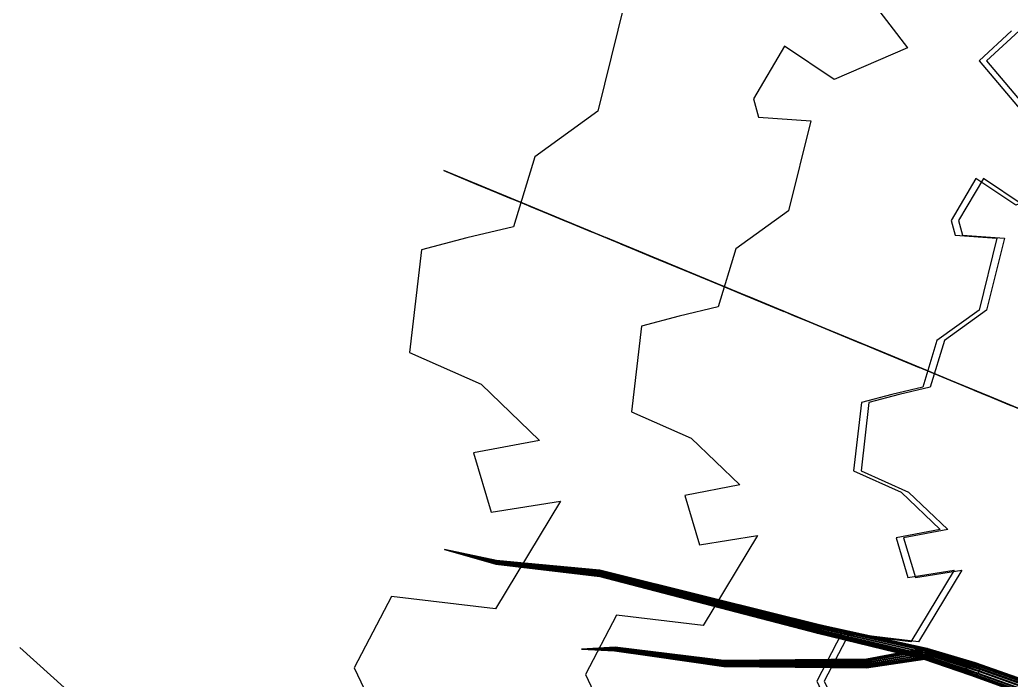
# Model space of a CAD drawing. Extents: x -0.115 to 0.112, y -0.1 to 0.104.
# Drawn here: x -0.1149 to -0.043, y 0.0039 to 0.0518 of the extents above; entities that cross this region are included whole.
import ezdxf

# ---------------------------------------------------------------- set-up
doc = ezdxf.new("R2010")
doc.units = 0
doc.header["$MEASUREMENT"] = 0
doc.layers.get('0').update_dxf_attribs({"linetype": 'CONTINUOUS'})

msp = doc.modelspace()

# ---------------------------------------------------------------- linework, layer by layer
at = {"color": 10}
msp.add_line((-0.081035, -0.024245, 0.19812), (-0.114881, 0.006298, 0.21009), dxfattribs=at)
at = {"color": 3, "linetype": 'CONTINUOUS'}
for points, invisible_edges in [([(-0.056221, 0.06327, 0.199063), (-0.059165, 0.06057, 0.199063), (-0.055365, 0.056068, 0.199063), (-0.050537, 0.049782, 0.199063)], 8), ([(-0.056221, 0.06327, 0.297903), (-0.059165, 0.06057, 0.297903), (-0.055365, 0.056068, 0.297903), (-0.050537, 0.049782, 0.297903)], 8), ([(-0.035318, 0.047145, 0.146573), (-0.037822, 0.049649, 0.14698), (-0.040914, 0.052741, 0.144288), (-0.045144, 0.056971, 0.145061)], 8), ([(-0.071042, 0.053006, 0.241903), (-0.072981, 0.045173, 0.241903), (-0.077561, 0.041859, 0.241903), (-0.079104, 0.036796, 0.241903)], 8), ([(-0.042993, 0.050998, 0.340743), (-0.045348, 0.048838, 0.340743), (-0.042309, 0.045236, 0.340743), (-0.038446, 0.040208, 0.340743)], 8), ([(-0.042454, 0.050998, 0.160439), (-0.044809, 0.048838, 0.160439), (-0.041769, 0.045236, 0.160439), (-0.037906, 0.040208, 0.160439)], 8), ([(-0.059455, 0.049903, 0.199063), (-0.061708, 0.046076, 0.199063), (-0.061345, 0.044755, 0.199063), (-0.057548, 0.04449, 0.199063)], 8), ([(-0.059455, 0.049903, 0.297903), (-0.061708, 0.046076, 0.297903), (-0.061345, 0.044755, 0.297903), (-0.057548, 0.04449, 0.297903)], 8), ([(-0.050537, 0.049782, 0.199063), (-0.055851, 0.047468, 0.199063), (-0.059455, 0.049903, 0.199063)], 12), ([(-0.050537, 0.049782, 0.297903), (-0.055851, 0.047468, 0.297903), (-0.059455, 0.049903, 0.297903)], 12), ([(-0.057548, 0.04449, 0.199063), (-0.059165, 0.037962, 0.199063), (-0.062981, 0.0352, 0.199063), (-0.064267, 0.030982, 0.199063)], 8), ([(-0.057548, 0.04449, 0.297903), (-0.059165, 0.037962, 0.297903), (-0.062981, 0.0352, 0.297903), (-0.064267, 0.030982, 0.297903)], 8), ([(-0.08274, 0.040289, 0.211116), (-0.084148, 0.040873, 0.213903), (-0.081796, 0.039899, 0.21547), (-0.078302, 0.038451, 0.216538)], 8), ([(-0.082705, 0.040275, 0.202478), (-0.078966, 0.038726, 0.207507), (-0.080127, 0.039207, 0.209851), (-0.08274, 0.040289, 0.211116)], 8), ([(-0.074706, 0.036961, 0.200952), (-0.076122, 0.037548, 0.204134), (-0.079529, 0.038959, 0.202208), (-0.082705, 0.040275, 0.202478)], 8), ([(-0.04558, 0.040304, 0.340743), (-0.047383, 0.037243, 0.340743), (-0.047093, 0.036186, 0.340743), (-0.044055, 0.035974, 0.340743)], 8), ([(-0.045041, 0.040304, 0.160439), (-0.046843, 0.037243, 0.160439), (-0.046553, 0.036186, 0.160439), (-0.043516, 0.035974, 0.160439)], 8), ([(-0.038446, 0.040208, 0.340743), (-0.042697, 0.038356, 0.340743), (-0.04558, 0.040304, 0.340743)], 12), ([(-0.037906, 0.040208, 0.160439), (-0.042158, 0.038356, 0.160439), (-0.045041, 0.040304, 0.160439)], 12), ([(-0.079519, 0.038955, 0.23334), (-0.081045, 0.039587, 0.234346), (-0.081926, 0.039952, 0.237104), (-0.081376, 0.039724, 0.238854)], 8), ([(-0.080748, 0.039464, 0.242246), (-0.079835, 0.039086, 0.245538), (-0.081428, 0.039746, 0.250111), (-0.079234, 0.038837, 0.251595)], 8), ([(-0.081376, 0.039724, 0.238854), (-0.07986, 0.039097, 0.238873), (-0.079288, 0.038859, 0.240355), (-0.080748, 0.039464, 0.242246)], 8), ([(-0.080762, 0.03947, 0.225326), (-0.081167, 0.039638, 0.227885), (-0.077048, 0.037932, 0.234346), (-0.079519, 0.038955, 0.23334)], 8), ([(-0.078302, 0.038451, 0.216538), (-0.075955, 0.037479, 0.218617), (-0.07863, 0.038587, 0.225609), (-0.080762, 0.03947, 0.225326)], 8), ([(-0.079234, 0.038837, 0.251595), (-0.078615, 0.038581, 0.255807), (-0.074779, 0.036992, 0.260468), (-0.073596, 0.036502, 0.265096)], 8), ([(-0.073596, 0.036502, 0.265096), (-0.076391, 0.03766, 0.264514), (-0.078718, 0.038623, 0.265752), (-0.077617, 0.038167, 0.269149)], 8), ([(-0.075004, 0.037085, 0.282101), (-0.07664, 0.037763, 0.284644), (-0.077931, 0.038298, 0.288355), (-0.074708, 0.036962, 0.290102)], 8), ([(-0.073513, 0.036468, 0.184091), (-0.074305, 0.036795, 0.187363), (-0.077902, 0.038286, 0.187114), (-0.077547, 0.038138, 0.189374)], 8), ([(-0.077617, 0.038167, 0.269149), (-0.07489, 0.037038, 0.27113), (-0.076568, 0.037733, 0.277672), (-0.075004, 0.037085, 0.282101)], 8), ([(-0.077547, 0.038138, 0.189374), (-0.075369, 0.037236, 0.190168), (-0.076725, 0.037798, 0.191652), (-0.076475, 0.037694, 0.194617)], 8), ([(-0.076475, 0.037694, 0.194617), (-0.073439, 0.036437, 0.195405), (-0.075983, 0.03749, 0.199006), (-0.074706, 0.036961, 0.200952)], 8), ([(-0.073717, 0.036552, 0.295036), (-0.075713, 0.037379, 0.29573), (-0.076207, 0.037583, 0.297672), (-0.074129, 0.036723, 0.29821)], 8), ([(-0.074708, 0.036962, 0.290102), (-0.076092, 0.037536, 0.292336), (-0.073702, 0.036546, 0.293601), (-0.073717, 0.036552, 0.295036)], 8), ([(-0.079104, 0.036796, 0.241903), (-0.082478, 0.035985, 0.241903), (-0.08577, 0.035128, 0.241903), (-0.086627, 0.027688, 0.241903)], 8), ([(-0.071269, 0.035538, 0.181749), (-0.074809, 0.037004, 0.181205), (-0.074919, 0.03705, 0.182639), (-0.073513, 0.036468, 0.184091)], 8), ([(-0.074129, 0.036723, 0.29821), (-0.070912, 0.03539, 0.298659), (-0.07038, 0.03517, 0.302468), (-0.07023, 0.035108, 0.305948)], 8), ([(-0.06973, 0.034901, 0.173211), (-0.072414, 0.036012, 0.17775), (-0.069121, 0.034648, 0.180761), (-0.071269, 0.035538, 0.181749)], 8), ([(-0.044055, 0.035974, 0.340743), (-0.045348, 0.030752, 0.340743), (-0.048401, 0.028542, 0.340743), (-0.04943, 0.025167, 0.340743)], 8), ([(-0.043516, 0.035974, 0.160439), (-0.044809, 0.030752, 0.160439), (-0.047862, 0.028542, 0.160439), (-0.048891, 0.025167, 0.160439)], 8), ([(-0.071345, 0.03557, 0.166891), (-0.069285, 0.034716, 0.169172), (-0.068659, 0.034457, 0.172769), (-0.06973, 0.034901, 0.173211)], 8), ([(-0.064663, 0.032802, 0.162418), (-0.065124, 0.032992, 0.165773), (-0.070169, 0.035082, 0.165171), (-0.071345, 0.03557, 0.166891)], 8), ([(-0.069165, 0.034666, 0.312831), (-0.07053, 0.035232, 0.313889), (-0.06902, 0.034606, 0.317139), (-0.066308, 0.033483, 0.320556)], 8), ([(-0.07023, 0.035108, 0.305948), (-0.067892, 0.034139, 0.308847), (-0.065601, 0.03319, 0.314851), (-0.069165, 0.034666, 0.312831)], 8), ([(-0.06786, 0.034126, 0.150527), (-0.069669, 0.034875, 0.152422), (-0.066429, 0.033533, 0.158748), (-0.068209, 0.03427, 0.160212)], 8), ([(-0.068209, 0.03427, 0.160212), (-0.068691, 0.03447, 0.162561), (-0.067055, 0.033793, 0.164277), (-0.064663, 0.032802, 0.162418)], 8), ([(-0.062024, 0.031709, 0.145061), (-0.063096, 0.032153, 0.147919), (-0.061623, 0.031542, 0.152039), (-0.06786, 0.034126, 0.150527)], 8), ([(-0.066308, 0.033483, 0.320556), (-0.064085, 0.032562, 0.320556), (-0.059891, 0.030825, 0.32289), (-0.061337, 0.031424, 0.325333)], 8), ([(-0.061337, 0.031424, 0.325333), (-0.063043, 0.032131, 0.325415), (-0.064672, 0.032806, 0.327241), (-0.062593, 0.031944, 0.327676)], 8), ([(-0.062593, 0.031944, 0.327676), (-0.059504, 0.030665, 0.331303), (-0.05963, 0.030717, 0.334275), (-0.058792, 0.03037, 0.33572)], 8), ([(-0.049185, 0.026391, 0.146573), (-0.052458, 0.027746, 0.14698), (-0.056497, 0.029419, 0.144288), (-0.062024, 0.031709, 0.145061)], 8), ([(-0.064267, 0.030982, 0.199063), (-0.067079, 0.030305, 0.199063), (-0.069822, 0.029591, 0.199063), (-0.070536, 0.023391, 0.199063)], 8), ([(-0.064267, 0.030982, 0.297903), (-0.067079, 0.030305, 0.297903), (-0.069822, 0.029591, 0.297903), (-0.070536, 0.023391, 0.297903)], 8), ([(-0.058792, 0.03037, 0.33572), (-0.057662, 0.029902, 0.336349), (-0.053902, 0.028344, 0.339164), (-0.053747, 0.02828, 0.342549)], 8), ([(-0.053747, 0.02828, 0.342549), (-0.052534, 0.027778, 0.344307), (-0.049698, 0.026603, 0.344854), (-0.052402, 0.027723, 0.349846)], 8), ([(-0.086627, 0.027688, 0.241903), (-0.08145, 0.025391, 0.241903), (-0.077207, 0.021314, 0.241903), (-0.081996, 0.020399, 0.241903)], 8), ([(-0.052402, 0.027723, 0.349846), (-0.052336, 0.027696, 0.352615), (-0.048835, 0.026245, 0.352966), (-0.045541, 0.024881, 0.355056)], 8), ([(-0.041243, 0.023101, 0.143472), (-0.044574, 0.024481, 0.141988), (-0.047394, 0.025649, 0.144495), (-0.049185, 0.026391, 0.146573)], 8), ([(-0.04943, 0.025167, 0.340743), (-0.05168, 0.024626, 0.340743), (-0.053874, 0.024055, 0.340743), (-0.054445, 0.019095, 0.340743)], 8), ([(-0.048891, 0.025167, 0.160439), (-0.05114, 0.024626, 0.160439), (-0.053334, 0.024055, 0.160439), (-0.053906, 0.019095, 0.160439)], 8), ([(-0.045541, 0.024881, 0.355056), (-0.044536, 0.024465, 0.358657), (-0.045676, 0.024937, 0.358951), (-0.044722, 0.024542, 0.360551)], 8), ([(-0.044722, 0.024542, 0.360551), (-0.043053, 0.023851, 0.361854), (-0.045146, 0.024717, 0.362649), (-0.044598, 0.02449, 0.364604)], 8), ([(-0.044598, 0.02449, 0.364604), (-0.04095, 0.02298, 0.36916), (-0.042285, 0.023532, 0.369964), (-0.042892, 0.023784, 0.373751)], 8), ([(-0.070536, 0.023391, 0.199063), (-0.066222, 0.021477, 0.199063), (-0.062686, 0.01808, 0.199063), (-0.066677, 0.017317, 0.199063)], 8), ([(-0.070536, 0.023391, 0.297903), (-0.066222, 0.021477, 0.297903), (-0.062686, 0.01808, 0.297903), (-0.066677, 0.017317, 0.297903)], 8), ([(-0.081996, 0.020399, 0.241903), (-0.080717, 0.016106, 0.241903), (-0.075681, 0.016901, 0.241903), (-0.080392, 0.009096, 0.241903)], 8), ([(-0.054445, 0.019095, 0.340743), (-0.050994, 0.017564, 0.340743), (-0.048166, 0.014846, 0.340743), (-0.051358, 0.014236, 0.340743)], 8), ([(-0.053906, 0.019095, 0.160439), (-0.050455, 0.017564, 0.160439), (-0.047626, 0.014846, 0.160439), (-0.050819, 0.014236, 0.160439)], 8), ([(-0.066677, 0.017317, 0.199063), (-0.065611, 0.01374, 0.199063), (-0.061415, 0.014403, 0.199063), (-0.065341, 0.007899, 0.199063)], 8), ([(-0.066677, 0.017317, 0.297903), (-0.065611, 0.01374, 0.297903), (-0.061415, 0.014403, 0.297903), (-0.065341, 0.007899, 0.297903)], 8), ([(-0.051358, 0.014236, 0.340743), (-0.050506, 0.011374, 0.340743), (-0.047148, 0.011904, 0.340743), (-0.050289, 0.006701, 0.340743)], 8), ([(-0.050819, 0.014236, 0.160439), (-0.049966, 0.011374, 0.160439), (-0.046609, 0.011904, 0.160439), (-0.04975, 0.006701, 0.160439)], 8), ([(-0.080392, 0.009096, 0.241903), (-0.087929, 0.009997, 0.241903), (-0.090638, 0.00482, 0.241903), (-0.088067, -0.000563, 0.241903)], 8), ([(-0.065341, 0.007899, 0.199063), (-0.071622, 0.008649, 0.199063), (-0.073879, 0.004335, 0.199063), (-0.071736, -0.000151, 0.199063)], 8), ([(-0.065341, 0.007899, 0.297903), (-0.071622, 0.008649, 0.297903), (-0.073879, 0.004335, 0.297903), (-0.071736, -0.000151, 0.297903)], 8), ([(-0.050289, 0.006701, 0.340743), (-0.055314, 0.007301, 0.340743), (-0.057119, 0.00385, 0.340743), (-0.055405, 0.000261, 0.340743)], 8), ([(-0.04975, 0.006701, 0.160439), (-0.054774, 0.007301, 0.160439), (-0.05658, 0.00385, 0.160439), (-0.054866, 0.000261, 0.160439)], 8)]:
    msp.add_3dface(points, dxfattribs=dict(at, invisible_edges=invisible_edges))
at = {"color": 27, "linetype": 'CONTINUOUS'}
for points in [[(-0.084104, 0.013404, 0.192988), (-0.080468, 0.012378, 0.187593), (-0.080496, 0.012421, 0.187593)], [(-0.084104, 0.013404, 0.192988), (-0.080496, 0.012421, 0.187593), (-0.080506, 0.01247, 0.187593)], [(-0.084104, 0.013404, 0.192988), (-0.080506, 0.01247, 0.187593), (-0.080496, 0.01252, 0.187593)], [(-0.084104, 0.013404, 0.192988), (-0.080496, 0.01252, 0.187593), (-0.080468, 0.012562, 0.187593)], [(-0.084104, 0.013404, 0.192988), (-0.080468, 0.012562, 0.187593), (-0.080426, 0.012591, 0.187593)], [(-0.084104, 0.013404, 0.192988), (-0.080426, 0.012591, 0.187593), (-0.080376, 0.0126, 0.187593)], [(-0.084104, 0.013404, 0.192988), (-0.080376, 0.0126, 0.187593), (-0.080326, 0.012591, 0.187593)], [(-0.084104, 0.013404, 0.192988), (-0.080326, 0.012591, 0.187593), (-0.080284, 0.012562, 0.187593)], [(-0.084104, 0.013404, 0.192988), (-0.080284, 0.012562, 0.187593), (-0.080256, 0.01252, 0.187593)], [(-0.084104, 0.013404, 0.192988), (-0.080256, 0.01252, 0.187593), (-0.080246, 0.01247, 0.187593)], [(-0.084104, 0.013404, 0.192988), (-0.080246, 0.01247, 0.187593), (-0.080256, 0.012421, 0.187593)], [(-0.084104, 0.013404, 0.192988), (-0.080256, 0.012421, 0.187593), (-0.080284, 0.012378, 0.187593)], [(-0.084104, 0.013404, 0.192988), (-0.080284, 0.012378, 0.187593), (-0.080326, 0.01235, 0.187593)], [(-0.084104, 0.013404, 0.192988), (-0.080326, 0.01235, 0.187593), (-0.080376, 0.01234, 0.187593)], [(-0.084104, 0.013404, 0.192988), (-0.080376, 0.01234, 0.187593), (-0.080426, 0.01235, 0.187593)], [(-0.084104, 0.013404, 0.192988), (-0.080426, 0.01235, 0.187593), (-0.080468, 0.012378, 0.187593)], [(-0.080506, 0.01247, 0.187593), (-0.073062, 0.011671, 0.181348), (-0.073046, 0.011755, 0.181348), (-0.080496, 0.01252, 0.187593)], [(-0.080496, 0.012421, 0.187593), (-0.073046, 0.011587, 0.181348), (-0.073062, 0.011671, 0.181348), (-0.080506, 0.01247, 0.187593)], [(-0.080496, 0.01252, 0.187593), (-0.073046, 0.011755, 0.181348), (-0.072998, 0.011826, 0.181348), (-0.080468, 0.012562, 0.187593)], [(-0.080468, 0.012378, 0.187593), (-0.072998, 0.011515, 0.181348), (-0.073046, 0.011587, 0.181348), (-0.080496, 0.012421, 0.187593)], [(-0.080468, 0.012562, 0.187593), (-0.072998, 0.011826, 0.181348), (-0.072927, 0.011874, 0.181348), (-0.080426, 0.012591, 0.187593)], [(-0.080426, 0.01235, 0.187593), (-0.072927, 0.011467, 0.181348), (-0.072998, 0.011515, 0.181348), (-0.080468, 0.012378, 0.187593)], [(-0.080426, 0.012591, 0.187593), (-0.072927, 0.011874, 0.181348), (-0.072842, 0.011891, 0.181348), (-0.080376, 0.0126, 0.187593)], [(-0.080376, 0.01234, 0.187593), (-0.072842, 0.011451, 0.181348), (-0.072927, 0.011467, 0.181348), (-0.080426, 0.01235, 0.187593)], [(-0.080376, 0.0126, 0.187593), (-0.072842, 0.011891, 0.181348), (-0.072758, 0.011874, 0.181348), (-0.080326, 0.012591, 0.187593)], [(-0.080326, 0.01235, 0.187593), (-0.072758, 0.011467, 0.181348), (-0.072842, 0.011451, 0.181348), (-0.080376, 0.01234, 0.187593)], [(-0.080326, 0.012591, 0.187593), (-0.072758, 0.011874, 0.181348), (-0.072687, 0.011826, 0.181348), (-0.080284, 0.012562, 0.187593)], [(-0.080284, 0.012378, 0.187593), (-0.072687, 0.011515, 0.181348), (-0.072758, 0.011467, 0.181348), (-0.080326, 0.01235, 0.187593)], [(-0.080284, 0.012562, 0.187593), (-0.072687, 0.011826, 0.181348), (-0.072639, 0.011755, 0.181348), (-0.080256, 0.01252, 0.187593)], [(-0.080256, 0.012421, 0.187593), (-0.072639, 0.011587, 0.181348), (-0.072687, 0.011515, 0.181348), (-0.080284, 0.012378, 0.187593)], [(-0.080256, 0.01252, 0.187593), (-0.072639, 0.011755, 0.181348), (-0.072622, 0.011671, 0.181348), (-0.080246, 0.01247, 0.187593)], [(-0.080246, 0.01247, 0.187593), (-0.072622, 0.011671, 0.181348), (-0.072639, 0.011587, 0.181348), (-0.080256, 0.012421, 0.187593)], [(-0.073062, 0.011671, 0.181348), (-0.057242, 0.00762, 0.171648), (-0.057219, 0.007739, 0.171648), (-0.073046, 0.011755, 0.181348)], [(-0.073046, 0.011587, 0.181348), (-0.057219, 0.007501, 0.171648), (-0.057242, 0.00762, 0.171648), (-0.073062, 0.011671, 0.181348)], [(-0.073046, 0.011755, 0.181348), (-0.057219, 0.007739, 0.171648), (-0.057151, 0.007839, 0.171648), (-0.072998, 0.011826, 0.181348)], [(-0.072998, 0.011515, 0.181348), (-0.057151, 0.007401, 0.171648), (-0.057219, 0.007501, 0.171648), (-0.073046, 0.011587, 0.181348)], [(-0.072998, 0.011826, 0.181348), (-0.057151, 0.007839, 0.171648), (-0.057051, 0.007906, 0.171648), (-0.072927, 0.011874, 0.181348)], [(-0.072927, 0.011467, 0.181348), (-0.057051, 0.007334, 0.171648), (-0.057151, 0.007401, 0.171648), (-0.072998, 0.011515, 0.181348)], [(-0.072927, 0.011874, 0.181348), (-0.057051, 0.007906, 0.171648), (-0.056932, 0.00793, 0.171648), (-0.072842, 0.011891, 0.181348)], [(-0.072842, 0.011891, 0.181348), (-0.056932, 0.00793, 0.171648), (-0.056814, 0.007906, 0.171648), (-0.072758, 0.011874, 0.181348)], [(-0.072758, 0.011874, 0.181348), (-0.056814, 0.007906, 0.171648), (-0.056713, 0.007839, 0.171648), (-0.072687, 0.011826, 0.181348)], [(-0.072687, 0.011515, 0.181348), (-0.056713, 0.007401, 0.171648), (-0.056814, 0.007334, 0.171648), (-0.072758, 0.011467, 0.181348)], [(-0.072687, 0.011826, 0.181348), (-0.056713, 0.007839, 0.171648), (-0.056646, 0.007739, 0.171648), (-0.072639, 0.011755, 0.181348)], [(-0.072639, 0.011587, 0.181348), (-0.056646, 0.007501, 0.171648), (-0.056713, 0.007401, 0.171648), (-0.072687, 0.011515, 0.181348)], [(-0.072639, 0.011755, 0.181348), (-0.056646, 0.007739, 0.171648), (-0.056622, 0.00762, 0.171648), (-0.072622, 0.011671, 0.181348)], [(-0.072622, 0.011671, 0.181348), (-0.056622, 0.00762, 0.171648), (-0.056646, 0.007501, 0.171648), (-0.072639, 0.011587, 0.181348)], [(-0.072842, 0.011451, 0.181348), (-0.056932, 0.00731, 0.171648), (-0.057051, 0.007334, 0.171648), (-0.072927, 0.011467, 0.181348)], [(-0.072758, 0.011467, 0.181348), (-0.056814, 0.007334, 0.171648), (-0.056932, 0.00731, 0.171648), (-0.072842, 0.011451, 0.181348)], [(-0.057051, 0.007906, 0.171648), (-0.057151, 0.007839, 0.171648), (-0.049558, 0.006126, 0.167798), (-0.049428, 0.006213, 0.167798)], [(-0.056932, 0.00793, 0.171648), (-0.057051, 0.007906, 0.171648), (-0.049428, 0.006213, 0.167798), (-0.049275, 0.006243, 0.167798)], [(-0.056814, 0.007906, 0.171648), (-0.056932, 0.00793, 0.171648), (-0.049275, 0.006243, 0.167798), (-0.049122, 0.006213, 0.167798)], [(-0.056713, 0.007839, 0.171648), (-0.056814, 0.007906, 0.171648), (-0.049122, 0.006213, 0.167798), (-0.048992, 0.006126, 0.167798)], [(-0.057219, 0.007739, 0.171648), (-0.057242, 0.00762, 0.171648), (-0.049675, 0.005843, 0.167798), (-0.049645, 0.005996, 0.167798)], [(-0.057242, 0.00762, 0.171648), (-0.057219, 0.007501, 0.171648), (-0.049645, 0.00569, 0.167798), (-0.049675, 0.005843, 0.167798)], [(-0.057151, 0.007839, 0.171648), (-0.057219, 0.007739, 0.171648), (-0.049645, 0.005996, 0.167798), (-0.049558, 0.006126, 0.167798)], [(-0.057219, 0.007501, 0.171648), (-0.057151, 0.007401, 0.171648), (-0.049558, 0.00556, 0.167798), (-0.049645, 0.00569, 0.167798)], [(-0.049428, 0.005473, 0.167798), (-0.049558, 0.00556, 0.167798), (-0.057151, 0.007401, 0.171648), (-0.057051, 0.007334, 0.171648)], [(-0.049275, 0.005443, 0.167798), (-0.049428, 0.005473, 0.167798), (-0.057051, 0.007334, 0.171648), (-0.056932, 0.00731, 0.171648)], [(-0.049122, 0.005473, 0.167798), (-0.049275, 0.005443, 0.167798), (-0.056932, 0.00731, 0.171648), (-0.056814, 0.007334, 0.171648)], [(-0.048992, 0.00556, 0.167798), (-0.049122, 0.005473, 0.167798), (-0.056814, 0.007334, 0.171648), (-0.056713, 0.007401, 0.171648)], [(-0.048992, 0.006126, 0.167798), (-0.048905, 0.005996, 0.167798), (-0.056646, 0.007739, 0.171648), (-0.056713, 0.007839, 0.171648)], [(-0.048905, 0.00569, 0.167798), (-0.048992, 0.00556, 0.167798), (-0.056713, 0.007401, 0.171648), (-0.056646, 0.007501, 0.171648)], [(-0.048905, 0.005996, 0.167798), (-0.048875, 0.005843, 0.167798), (-0.056622, 0.00762, 0.171648), (-0.056646, 0.007739, 0.171648)], [(-0.048875, 0.005843, 0.167798), (-0.048905, 0.00569, 0.167798), (-0.056646, 0.007501, 0.171648), (-0.056622, 0.00762, 0.171648)], [(-0.074161, 0.00618, 0.201908), (-0.071768, 0.0063, 0.197934), (-0.071719, 0.00631, 0.197934)], [(-0.074161, 0.00618, 0.201908), (-0.071719, 0.00631, 0.197934), (-0.071669, 0.0063, 0.197934)], [(-0.074161, 0.00618, 0.201908), (-0.07181, 0.006272, 0.197934), (-0.071768, 0.0063, 0.197934)], [(-0.074161, 0.00618, 0.201908), (-0.071669, 0.0063, 0.197934), (-0.071627, 0.006272, 0.197934)], [(-0.074161, 0.00618, 0.201908), (-0.071839, 0.00623, 0.197934), (-0.07181, 0.006272, 0.197934)], [(-0.074161, 0.00618, 0.201908), (-0.071627, 0.006272, 0.197934), (-0.071598, 0.00623, 0.197934)], [(-0.074161, 0.00618, 0.201908), (-0.071849, 0.00618, 0.197934), (-0.071839, 0.00623, 0.197934)], [(-0.074161, 0.00618, 0.201908), (-0.071598, 0.00623, 0.197934), (-0.071589, 0.00618, 0.197934)], [(-0.074161, 0.00618, 0.201908), (-0.07181, 0.006088, 0.197934), (-0.071839, 0.00613, 0.197934)], [(-0.074161, 0.00618, 0.201908), (-0.071839, 0.00613, 0.197934), (-0.071849, 0.00618, 0.197934)], [(-0.074161, 0.00618, 0.201908), (-0.071589, 0.00618, 0.197934), (-0.071598, 0.00613, 0.197934)], [(-0.074161, 0.00618, 0.201908), (-0.071598, 0.00613, 0.197934), (-0.071627, 0.006088, 0.197934)], [(-0.074161, 0.00618, 0.201908), (-0.071627, 0.006088, 0.197934), (-0.071669, 0.00606, 0.197934)], [(-0.074161, 0.00618, 0.201908), (-0.071669, 0.00606, 0.197934), (-0.071719, 0.00605, 0.197934)], [(-0.074161, 0.00618, 0.201908), (-0.071719, 0.00605, 0.197934), (-0.071768, 0.00606, 0.197934)], [(-0.074161, 0.00618, 0.201908), (-0.071768, 0.00606, 0.197934), (-0.07181, 0.006088, 0.197934)], [(-0.071849, 0.00618, 0.197934), (-0.064065, 0.005133, 0.191812), (-0.064048, 0.005218, 0.191812), (-0.071839, 0.00623, 0.197934)], [(-0.071839, 0.00613, 0.197934), (-0.064048, 0.005049, 0.191812), (-0.064065, 0.005133, 0.191812), (-0.071849, 0.00618, 0.197934)], [(-0.071839, 0.00623, 0.197934), (-0.064048, 0.005218, 0.191812), (-0.064, 0.005289, 0.191812), (-0.07181, 0.006272, 0.197934)], [(-0.07181, 0.006088, 0.197934), (-0.064, 0.004978, 0.191812), (-0.064048, 0.005049, 0.191812), (-0.071839, 0.00613, 0.197934)], [(-0.07181, 0.006272, 0.197934), (-0.064, 0.005289, 0.191812), (-0.063929, 0.005337, 0.191812), (-0.071768, 0.0063, 0.197934)], [(-0.071768, 0.00606, 0.197934), (-0.063929, 0.00493, 0.191812), (-0.064, 0.004978, 0.191812), (-0.07181, 0.006088, 0.197934)], [(-0.071768, 0.0063, 0.197934), (-0.063929, 0.005337, 0.191812), (-0.063845, 0.005353, 0.191812), (-0.071719, 0.00631, 0.197934)], [(-0.071719, 0.00605, 0.197934), (-0.063845, 0.004913, 0.191812), (-0.063929, 0.00493, 0.191812), (-0.071768, 0.00606, 0.197934)], [(-0.071719, 0.00631, 0.197934), (-0.063845, 0.005353, 0.191812), (-0.06376, 0.005337, 0.191812), (-0.071669, 0.0063, 0.197934)], [(-0.071669, 0.00606, 0.197934), (-0.06376, 0.00493, 0.191812), (-0.063845, 0.004913, 0.191812), (-0.071719, 0.00605, 0.197934)], [(-0.071669, 0.0063, 0.197934), (-0.06376, 0.005337, 0.191812), (-0.063689, 0.005289, 0.191812), (-0.071627, 0.006272, 0.197934)], [(-0.071627, 0.006088, 0.197934), (-0.063689, 0.004978, 0.191812), (-0.06376, 0.00493, 0.191812), (-0.071669, 0.00606, 0.197934)], [(-0.071627, 0.006272, 0.197934), (-0.063689, 0.005289, 0.191812), (-0.063641, 0.005218, 0.191812), (-0.071598, 0.00623, 0.197934)], [(-0.071598, 0.00613, 0.197934), (-0.063641, 0.005049, 0.191812), (-0.063689, 0.004978, 0.191812), (-0.071627, 0.006088, 0.197934)], [(-0.071598, 0.00623, 0.197934), (-0.063641, 0.005218, 0.191812), (-0.063625, 0.005133, 0.191812), (-0.071589, 0.00618, 0.197934)], [(-0.071589, 0.00618, 0.197934), (-0.063625, 0.005133, 0.191812), (-0.063641, 0.005049, 0.191812), (-0.071598, 0.00613, 0.197934)], [(-0.053796, 0.005252, 0.178394), (-0.05382, 0.005133, 0.178394), (-0.049675, 0.005843, 0.167798), (-0.049645, 0.005996, 0.167798)], [(-0.05382, 0.005133, 0.178394), (-0.053796, 0.005015, 0.178394), (-0.049645, 0.00569, 0.167798), (-0.049675, 0.005843, 0.167798)], [(-0.053729, 0.005353, 0.178394), (-0.053796, 0.005252, 0.178394), (-0.049645, 0.005996, 0.167798), (-0.049558, 0.006126, 0.167798)], [(-0.053628, 0.00542, 0.178394), (-0.053729, 0.005353, 0.178394), (-0.049558, 0.006126, 0.167798), (-0.049428, 0.006213, 0.167798)], [(-0.05351, 0.005443, 0.178394), (-0.053628, 0.00542, 0.178394), (-0.049428, 0.006213, 0.167798), (-0.049275, 0.006243, 0.167798)], [(-0.053391, 0.00542, 0.178394), (-0.05351, 0.005443, 0.178394), (-0.049275, 0.006243, 0.167798), (-0.049122, 0.006213, 0.167798)], [(-0.053291, 0.005353, 0.178394), (-0.053391, 0.00542, 0.178394), (-0.049122, 0.006213, 0.167798), (-0.048992, 0.006126, 0.167798)], [(-0.048992, 0.006126, 0.167798), (-0.048905, 0.005996, 0.167798), (-0.053223, 0.005252, 0.178394), (-0.053291, 0.005353, 0.178394)], [(-0.048905, 0.005996, 0.167798), (-0.048875, 0.005843, 0.167798), (-0.0532, 0.005133, 0.178394), (-0.053223, 0.005252, 0.178394)], [(-0.048875, 0.005843, 0.167798), (-0.048905, 0.00569, 0.167798), (-0.053223, 0.005015, 0.178394), (-0.0532, 0.005133, 0.178394)], [(-0.049645, 0.005996, 0.167798), (-0.049675, 0.005843, 0.167798), (-0.046271, 0.004735, 0.163943), (-0.046235, 0.004919, 0.163943)], [(-0.049645, 0.005996, 0.167798), (-0.049675, 0.005843, 0.167798), (-0.046271, 0.004735, 0.163943), (-0.046235, 0.004919, 0.163943)], [(-0.049675, 0.005843, 0.167798), (-0.049645, 0.00569, 0.167798), (-0.046235, 0.004552, 0.163943), (-0.046271, 0.004735, 0.163943)], [(-0.049675, 0.005843, 0.167798), (-0.049645, 0.00569, 0.167798), (-0.046235, 0.004552, 0.163943), (-0.046271, 0.004735, 0.163943)], [(-0.049558, 0.006126, 0.167798), (-0.049645, 0.005996, 0.167798), (-0.046235, 0.004919, 0.163943), (-0.046131, 0.005075, 0.163943)], [(-0.049558, 0.006126, 0.167798), (-0.049645, 0.005996, 0.167798), (-0.046235, 0.004919, 0.163943), (-0.046131, 0.005075, 0.163943)], [(-0.049428, 0.006213, 0.167798), (-0.049558, 0.006126, 0.167798), (-0.046131, 0.005075, 0.163943), (-0.045975, 0.005179, 0.163943)], [(-0.049428, 0.006213, 0.167798), (-0.049558, 0.006126, 0.167798), (-0.046131, 0.005075, 0.163943), (-0.045975, 0.005179, 0.163943)], [(-0.049275, 0.006243, 0.167798), (-0.049428, 0.006213, 0.167798), (-0.045975, 0.005179, 0.163943), (-0.045791, 0.005215, 0.163943)], [(-0.049275, 0.006243, 0.167798), (-0.049428, 0.006213, 0.167798), (-0.045975, 0.005179, 0.163943), (-0.045791, 0.005215, 0.163943)], [(-0.049122, 0.006213, 0.167798), (-0.049275, 0.006243, 0.167798), (-0.045791, 0.005215, 0.163943), (-0.045608, 0.005179, 0.163943)], [(-0.049122, 0.006213, 0.167798), (-0.049275, 0.006243, 0.167798), (-0.045791, 0.005215, 0.163943), (-0.045608, 0.005179, 0.163943)], [(-0.048992, 0.006126, 0.167798), (-0.049122, 0.006213, 0.167798), (-0.045608, 0.005179, 0.163943), (-0.045452, 0.005075, 0.163943)], [(-0.048992, 0.006126, 0.167798), (-0.049122, 0.006213, 0.167798), (-0.045608, 0.005179, 0.163943), (-0.045452, 0.005075, 0.163943)], [(-0.045452, 0.005075, 0.163943), (-0.045348, 0.004919, 0.163943), (-0.048905, 0.005996, 0.167798), (-0.048992, 0.006126, 0.167798)], [(-0.045452, 0.005075, 0.163943), (-0.045348, 0.004919, 0.163943), (-0.048905, 0.005996, 0.167798), (-0.048992, 0.006126, 0.167798)], [(-0.045348, 0.004919, 0.163943), (-0.045311, 0.004735, 0.163943), (-0.048875, 0.005843, 0.167798), (-0.048905, 0.005996, 0.167798)], [(-0.045348, 0.004919, 0.163943), (-0.045311, 0.004735, 0.163943), (-0.048875, 0.005843, 0.167798), (-0.048905, 0.005996, 0.167798)], [(-0.045311, 0.004735, 0.163943), (-0.045348, 0.004552, 0.163943), (-0.048905, 0.00569, 0.167798), (-0.048875, 0.005843, 0.167798)], [(-0.045311, 0.004735, 0.163943), (-0.045348, 0.004552, 0.163943), (-0.048905, 0.00569, 0.167798), (-0.048875, 0.005843, 0.167798)], [(-0.064065, 0.005133, 0.191812), (-0.05382, 0.005133, 0.178394), (-0.053796, 0.005252, 0.178394), (-0.064048, 0.005218, 0.191812)], [(-0.064048, 0.005049, 0.191812), (-0.053796, 0.005015, 0.178394), (-0.05382, 0.005133, 0.178394), (-0.064065, 0.005133, 0.191812)], [(-0.064048, 0.005218, 0.191812), (-0.053796, 0.005252, 0.178394), (-0.053729, 0.005353, 0.178394), (-0.064, 0.005289, 0.191812)], [(-0.064, 0.004978, 0.191812), (-0.053729, 0.004914, 0.178394), (-0.053796, 0.005015, 0.178394), (-0.064048, 0.005049, 0.191812)], [(-0.064, 0.005289, 0.191812), (-0.053729, 0.005353, 0.178394), (-0.053628, 0.00542, 0.178394), (-0.063929, 0.005337, 0.191812)], [(-0.063929, 0.005337, 0.191812), (-0.053628, 0.00542, 0.178394), (-0.05351, 0.005443, 0.178394), (-0.063845, 0.005353, 0.191812)], [(-0.063845, 0.005353, 0.191812), (-0.05351, 0.005443, 0.178394), (-0.053391, 0.00542, 0.178394), (-0.06376, 0.005337, 0.191812)], [(-0.06376, 0.005337, 0.191812), (-0.053391, 0.00542, 0.178394), (-0.053291, 0.005353, 0.178394), (-0.063689, 0.005289, 0.191812)], [(-0.063689, 0.005289, 0.191812), (-0.053291, 0.005353, 0.178394), (-0.053223, 0.005252, 0.178394), (-0.063641, 0.005218, 0.191812)], [(-0.063641, 0.005049, 0.191812), (-0.053223, 0.005015, 0.178394), (-0.053291, 0.004914, 0.178394), (-0.063689, 0.004978, 0.191812)], [(-0.063641, 0.005218, 0.191812), (-0.053223, 0.005252, 0.178394), (-0.0532, 0.005133, 0.178394), (-0.063625, 0.005133, 0.191812)], [(-0.063625, 0.005133, 0.191812), (-0.0532, 0.005133, 0.178394), (-0.053223, 0.005015, 0.178394), (-0.063641, 0.005049, 0.191812)], [(-0.053796, 0.005015, 0.178394), (-0.053729, 0.004914, 0.178394), (-0.049558, 0.00556, 0.167798), (-0.049645, 0.00569, 0.167798)], [(-0.049428, 0.005473, 0.167798), (-0.049558, 0.00556, 0.167798), (-0.053729, 0.004914, 0.178394), (-0.053628, 0.004847, 0.178394)], [(-0.049275, 0.005443, 0.167798), (-0.049428, 0.005473, 0.167798), (-0.053628, 0.004847, 0.178394), (-0.05351, 0.004823, 0.178394)], [(-0.049122, 0.005473, 0.167798), (-0.049275, 0.005443, 0.167798), (-0.05351, 0.004823, 0.178394), (-0.053391, 0.004847, 0.178394)], [(-0.048992, 0.00556, 0.167798), (-0.049122, 0.005473, 0.167798), (-0.053391, 0.004847, 0.178394), (-0.053291, 0.004914, 0.178394)], [(-0.048905, 0.00569, 0.167798), (-0.048992, 0.00556, 0.167798), (-0.053291, 0.004914, 0.178394), (-0.053223, 0.005015, 0.178394)], [(-0.049645, 0.00569, 0.167798), (-0.049558, 0.00556, 0.167798), (-0.046131, 0.004396, 0.163943), (-0.046235, 0.004552, 0.163943)], [(-0.049645, 0.00569, 0.167798), (-0.049558, 0.00556, 0.167798), (-0.046131, 0.004396, 0.163943), (-0.046235, 0.004552, 0.163943)], [(-0.045975, 0.004292, 0.163943), (-0.046131, 0.004396, 0.163943), (-0.049558, 0.00556, 0.167798), (-0.049428, 0.005473, 0.167798)], [(-0.045975, 0.004292, 0.163943), (-0.046131, 0.004396, 0.163943), (-0.049558, 0.00556, 0.167798), (-0.049428, 0.005473, 0.167798)], [(-0.045791, 0.004255, 0.163943), (-0.045975, 0.004292, 0.163943), (-0.049428, 0.005473, 0.167798), (-0.049275, 0.005443, 0.167798)], [(-0.045791, 0.004255, 0.163943), (-0.045975, 0.004292, 0.163943), (-0.049428, 0.005473, 0.167798), (-0.049275, 0.005443, 0.167798)], [(-0.045608, 0.004292, 0.163943), (-0.045791, 0.004255, 0.163943), (-0.049275, 0.005443, 0.167798), (-0.049122, 0.005473, 0.167798)], [(-0.045608, 0.004292, 0.163943), (-0.045791, 0.004255, 0.163943), (-0.049275, 0.005443, 0.167798), (-0.049122, 0.005473, 0.167798)], [(-0.045452, 0.004396, 0.163943), (-0.045608, 0.004292, 0.163943), (-0.049122, 0.005473, 0.167798), (-0.048992, 0.00556, 0.167798)], [(-0.045452, 0.004396, 0.163943), (-0.045608, 0.004292, 0.163943), (-0.049122, 0.005473, 0.167798), (-0.048992, 0.00556, 0.167798)], [(-0.045348, 0.004552, 0.163943), (-0.045452, 0.004396, 0.163943), (-0.048992, 0.00556, 0.167798), (-0.048905, 0.00569, 0.167798)], [(-0.045348, 0.004552, 0.163943), (-0.045452, 0.004396, 0.163943), (-0.048992, 0.00556, 0.167798), (-0.048905, 0.00569, 0.167798)], [(-0.046235, 0.004919, 0.163943), (-0.026791, -0.002019, 0.145888), (-0.026667, -0.001834, 0.145888), (-0.046131, 0.005075, 0.163943)], [(-0.046131, 0.005075, 0.163943), (-0.026667, -0.001834, 0.145888), (-0.026482, -0.001711, 0.145888), (-0.045975, 0.005179, 0.163943)], [(-0.045975, 0.005179, 0.163943), (-0.026482, -0.001711, 0.145888), (-0.026264, -0.001667, 0.145888), (-0.045791, 0.005215, 0.163943)], [(-0.045791, 0.005215, 0.163943), (-0.026264, -0.001667, 0.145888), (-0.026046, -0.001711, 0.145888), (-0.045608, 0.005179, 0.163943)], [(-0.045608, 0.005179, 0.163943), (-0.026046, -0.001711, 0.145888), (-0.025861, -0.001834, 0.145888), (-0.045452, 0.005075, 0.163943)], [(-0.045452, 0.005075, 0.163943), (-0.025861, -0.001834, 0.145888), (-0.025738, -0.002019, 0.145888), (-0.045348, 0.004919, 0.163943)], [(-0.063929, 0.00493, 0.191812), (-0.053628, 0.004847, 0.178394), (-0.053729, 0.004914, 0.178394), (-0.064, 0.004978, 0.191812)], [(-0.063845, 0.004913, 0.191812), (-0.05351, 0.004823, 0.178394), (-0.053628, 0.004847, 0.178394), (-0.063929, 0.00493, 0.191812)], [(-0.06376, 0.00493, 0.191812), (-0.053391, 0.004847, 0.178394), (-0.05351, 0.004823, 0.178394), (-0.063845, 0.004913, 0.191812)], [(-0.063689, 0.004978, 0.191812), (-0.053291, 0.004914, 0.178394), (-0.053391, 0.004847, 0.178394), (-0.06376, 0.00493, 0.191812)], [(-0.046271, 0.004735, 0.163943), (-0.026834, -0.002237, 0.145888), (-0.026791, -0.002019, 0.145888), (-0.046235, 0.004919, 0.163943)], [(-0.046235, 0.004552, 0.163943), (-0.026791, -0.002455, 0.145888), (-0.026834, -0.002237, 0.145888), (-0.046271, 0.004735, 0.163943)], [(-0.046131, 0.004396, 0.163943), (-0.026667, -0.00264, 0.145888), (-0.026791, -0.002455, 0.145888), (-0.046235, 0.004552, 0.163943)], [(-0.045975, 0.004292, 0.163943), (-0.026482, -0.002764, 0.145888), (-0.026667, -0.00264, 0.145888), (-0.046131, 0.004396, 0.163943)], [(-0.045452, 0.004396, 0.163943), (-0.025861, -0.00264, 0.145888), (-0.026046, -0.002764, 0.145888), (-0.045608, 0.004292, 0.163943)], [(-0.045348, 0.004552, 0.163943), (-0.025738, -0.002455, 0.145888), (-0.025861, -0.00264, 0.145888), (-0.045452, 0.004396, 0.163943)], [(-0.045348, 0.004919, 0.163943), (-0.025738, -0.002019, 0.145888), (-0.025694, -0.002237, 0.145888), (-0.045311, 0.004735, 0.163943)], [(-0.045311, 0.004735, 0.163943), (-0.025694, -0.002237, 0.145888), (-0.025738, -0.002455, 0.145888), (-0.045348, 0.004552, 0.163943)], [(-0.045791, 0.004255, 0.163943), (-0.026264, -0.002807, 0.145888), (-0.026482, -0.002764, 0.145888), (-0.045975, 0.004292, 0.163943)], [(-0.045608, 0.004292, 0.163943), (-0.026046, -0.002764, 0.145888), (-0.026264, -0.002807, 0.145888), (-0.045791, 0.004255, 0.163943)]]:
    msp.add_3dface(points, dxfattribs=at)
for points, invisible_edges in [([(-0.080468, 0.012562, 0.187593), (-0.080496, 0.01252, 0.187593), (-0.080506, 0.01247, 0.187593), (-0.080496, 0.012421, 0.187593)], 8), ([(-0.080506, 0.01247, 0.187593), (-0.080496, 0.01252, 0.187593), (-0.080468, 0.012562, 0.187593)], 13), ([(-0.080468, 0.012378, 0.187593), (-0.080496, 0.012421, 0.187593), (-0.080506, 0.01247, 0.187593), (-0.080496, 0.01252, 0.187593)], 8), ([(-0.080506, 0.01247, 0.187593), (-0.080496, 0.012421, 0.187593), (-0.080468, 0.012378, 0.187593)], 13), ([(-0.080326, 0.012591, 0.187593), (-0.080376, 0.0126, 0.187593), (-0.080426, 0.012591, 0.187593), (-0.080468, 0.012562, 0.187593)], 8), ([(-0.080468, 0.012562, 0.187593), (-0.080426, 0.012591, 0.187593), (-0.080376, 0.0126, 0.187593), (-0.080326, 0.012591, 0.187593)], 8), ([(-0.080468, 0.012378, 0.187593), (-0.080426, 0.01235, 0.187593), (-0.080376, 0.01234, 0.187593), (-0.080326, 0.01235, 0.187593)], 8), ([(-0.080326, 0.01235, 0.187593), (-0.080376, 0.01234, 0.187593), (-0.080426, 0.01235, 0.187593), (-0.080468, 0.012378, 0.187593)], 8), ([(-0.080246, 0.01247, 0.187593), (-0.080256, 0.01252, 0.187593), (-0.080284, 0.012562, 0.187593), (-0.080326, 0.012591, 0.187593)], 8), ([(-0.080326, 0.012591, 0.187593), (-0.080284, 0.012562, 0.187593), (-0.080256, 0.01252, 0.187593), (-0.080246, 0.01247, 0.187593)], 8), ([(-0.080326, 0.01235, 0.187593), (-0.080284, 0.012378, 0.187593), (-0.080256, 0.012421, 0.187593), (-0.080246, 0.01247, 0.187593)], 8), ([(-0.080246, 0.01247, 0.187593), (-0.080256, 0.012421, 0.187593), (-0.080284, 0.012378, 0.187593), (-0.080326, 0.01235, 0.187593)], 8), ([(-0.072998, 0.011826, 0.181348), (-0.073046, 0.011755, 0.181348), (-0.073062, 0.011671, 0.181348), (-0.073046, 0.011587, 0.181348)], 8), ([(-0.072998, 0.011515, 0.181348), (-0.073046, 0.011587, 0.181348), (-0.073062, 0.011671, 0.181348), (-0.073046, 0.011755, 0.181348)], 8), ([(-0.073046, 0.011755, 0.181348), (-0.072998, 0.011826, 0.181348), (-0.072927, 0.011874, 0.181348), (-0.072842, 0.011891, 0.181348)], 8), ([(-0.073046, 0.011587, 0.181348), (-0.072998, 0.011515, 0.181348), (-0.072927, 0.011467, 0.181348), (-0.072842, 0.011451, 0.181348)], 8), ([(-0.072842, 0.011891, 0.181348), (-0.072927, 0.011874, 0.181348), (-0.072998, 0.011826, 0.181348)], 13), ([(-0.072842, 0.011451, 0.181348), (-0.072927, 0.011467, 0.181348), (-0.072998, 0.011515, 0.181348)], 13), ([(-0.072687, 0.011826, 0.181348), (-0.072758, 0.011874, 0.181348), (-0.072842, 0.011891, 0.181348), (-0.072927, 0.011874, 0.181348)], 8), ([(-0.072687, 0.011515, 0.181348), (-0.072758, 0.011467, 0.181348), (-0.072842, 0.011451, 0.181348), (-0.072927, 0.011467, 0.181348)], 8), ([(-0.072842, 0.011891, 0.181348), (-0.072758, 0.011874, 0.181348), (-0.072687, 0.011826, 0.181348), (-0.072639, 0.011755, 0.181348)], 8), ([(-0.072842, 0.011451, 0.181348), (-0.072758, 0.011467, 0.181348), (-0.072687, 0.011515, 0.181348), (-0.072639, 0.011587, 0.181348)], 8), ([(-0.072639, 0.011587, 0.181348), (-0.072622, 0.011671, 0.181348), (-0.072639, 0.011755, 0.181348), (-0.072687, 0.011826, 0.181348)], 8), ([(-0.072639, 0.011755, 0.181348), (-0.072622, 0.011671, 0.181348), (-0.072639, 0.011587, 0.181348), (-0.072687, 0.011515, 0.181348)], 8), ([(-0.057219, 0.007739, 0.171648), (-0.057151, 0.007839, 0.171648), (-0.057051, 0.007906, 0.171648), (-0.056932, 0.00793, 0.171648)], 8), ([(-0.056814, 0.007906, 0.171648), (-0.056932, 0.00793, 0.171648), (-0.057051, 0.007906, 0.171648), (-0.057151, 0.007839, 0.171648)], 8), ([(-0.056932, 0.00793, 0.171648), (-0.056814, 0.007906, 0.171648), (-0.056713, 0.007839, 0.171648), (-0.056646, 0.007739, 0.171648)], 8), ([(-0.056622, 0.00762, 0.171648), (-0.056646, 0.007739, 0.171648), (-0.056713, 0.007839, 0.171648), (-0.056814, 0.007906, 0.171648)], 8), ([(-0.057151, 0.007839, 0.171648), (-0.057219, 0.007739, 0.171648), (-0.057242, 0.00762, 0.171648), (-0.057219, 0.007501, 0.171648)], 8), ([(-0.057151, 0.007401, 0.171648), (-0.057219, 0.007501, 0.171648), (-0.057242, 0.00762, 0.171648), (-0.057219, 0.007739, 0.171648)], 8), ([(-0.057242, 0.00762, 0.171648), (-0.057219, 0.007501, 0.171648), (-0.057151, 0.007401, 0.171648)], 13), ([(-0.057151, 0.007401, 0.171648), (-0.057051, 0.007334, 0.171648), (-0.056932, 0.00731, 0.171648), (-0.056814, 0.007334, 0.171648)], 8), ([(-0.056932, 0.00731, 0.171648), (-0.057051, 0.007334, 0.171648), (-0.057151, 0.007401, 0.171648)], 13), ([(-0.056713, 0.007401, 0.171648), (-0.056814, 0.007334, 0.171648), (-0.056932, 0.00731, 0.171648), (-0.057051, 0.007334, 0.171648)], 8), ([(-0.056814, 0.007334, 0.171648), (-0.056713, 0.007401, 0.171648), (-0.056646, 0.007501, 0.171648), (-0.056622, 0.00762, 0.171648)], 8), ([(-0.056646, 0.007739, 0.171648), (-0.056622, 0.00762, 0.171648), (-0.056646, 0.007501, 0.171648), (-0.056713, 0.007401, 0.171648)], 8), ([(-0.07181, 0.006272, 0.197934), (-0.071839, 0.00623, 0.197934), (-0.071849, 0.00618, 0.197934), (-0.071839, 0.00613, 0.197934)], 8), ([(-0.071849, 0.00618, 0.197934), (-0.071839, 0.00623, 0.197934), (-0.07181, 0.006272, 0.197934)], 13), ([(-0.07181, 0.006088, 0.197934), (-0.071839, 0.00613, 0.197934), (-0.071849, 0.00618, 0.197934), (-0.071839, 0.00623, 0.197934)], 8), ([(-0.071849, 0.00618, 0.197934), (-0.071839, 0.00613, 0.197934), (-0.07181, 0.006088, 0.197934)], 13), ([(-0.071669, 0.0063, 0.197934), (-0.071719, 0.00631, 0.197934), (-0.071768, 0.0063, 0.197934), (-0.07181, 0.006272, 0.197934)], 8), ([(-0.07181, 0.006272, 0.197934), (-0.071768, 0.0063, 0.197934), (-0.071719, 0.00631, 0.197934), (-0.071669, 0.0063, 0.197934)], 8), ([(-0.07181, 0.006088, 0.197934), (-0.071768, 0.00606, 0.197934), (-0.071719, 0.00605, 0.197934), (-0.071669, 0.00606, 0.197934)], 8), ([(-0.071669, 0.00606, 0.197934), (-0.071719, 0.00605, 0.197934), (-0.071768, 0.00606, 0.197934), (-0.07181, 0.006088, 0.197934)], 8), ([(-0.071589, 0.00618, 0.197934), (-0.071598, 0.00623, 0.197934), (-0.071627, 0.006272, 0.197934), (-0.071669, 0.0063, 0.197934)], 8), ([(-0.071669, 0.0063, 0.197934), (-0.071627, 0.006272, 0.197934), (-0.071598, 0.00623, 0.197934), (-0.071589, 0.00618, 0.197934)], 8), ([(-0.071669, 0.00606, 0.197934), (-0.071627, 0.006088, 0.197934), (-0.071598, 0.00613, 0.197934), (-0.071589, 0.00618, 0.197934)], 8), ([(-0.071589, 0.00618, 0.197934), (-0.071598, 0.00613, 0.197934), (-0.071627, 0.006088, 0.197934), (-0.071669, 0.00606, 0.197934)], 8), ([(-0.064, 0.005289, 0.191812), (-0.064048, 0.005218, 0.191812), (-0.064065, 0.005133, 0.191812), (-0.064048, 0.005049, 0.191812)], 8), ([(-0.064, 0.004978, 0.191812), (-0.064048, 0.005049, 0.191812), (-0.064065, 0.005133, 0.191812), (-0.064048, 0.005218, 0.191812)], 8), ([(-0.064048, 0.005218, 0.191812), (-0.064, 0.005289, 0.191812), (-0.063929, 0.005337, 0.191812), (-0.063845, 0.005353, 0.191812)], 8), ([(-0.064048, 0.005049, 0.191812), (-0.064, 0.004978, 0.191812), (-0.063929, 0.00493, 0.191812), (-0.063845, 0.004913, 0.191812)], 8), ([(-0.063845, 0.005353, 0.191812), (-0.063929, 0.005337, 0.191812), (-0.064, 0.005289, 0.191812)], 13), ([(-0.063689, 0.005289, 0.191812), (-0.06376, 0.005337, 0.191812), (-0.063845, 0.005353, 0.191812), (-0.063929, 0.005337, 0.191812)], 8), ([(-0.063845, 0.005353, 0.191812), (-0.06376, 0.005337, 0.191812), (-0.063689, 0.005289, 0.191812), (-0.063641, 0.005218, 0.191812)], 8), ([(-0.063845, 0.004913, 0.191812), (-0.06376, 0.00493, 0.191812), (-0.063689, 0.004978, 0.191812), (-0.063641, 0.005049, 0.191812)], 8), ([(-0.063641, 0.005049, 0.191812), (-0.063625, 0.005133, 0.191812), (-0.063641, 0.005218, 0.191812), (-0.063689, 0.005289, 0.191812)], 8), ([(-0.063641, 0.005218, 0.191812), (-0.063625, 0.005133, 0.191812), (-0.063641, 0.005049, 0.191812), (-0.063689, 0.004978, 0.191812)], 8), ([(-0.053729, 0.005353, 0.178394), (-0.053796, 0.005252, 0.178394), (-0.05382, 0.005133, 0.178394), (-0.053796, 0.005015, 0.178394)], 8), ([(-0.053729, 0.004914, 0.178394), (-0.053796, 0.005015, 0.178394), (-0.05382, 0.005133, 0.178394), (-0.053796, 0.005252, 0.178394)], 8), ([(-0.05382, 0.005133, 0.178394), (-0.053796, 0.005015, 0.178394), (-0.053729, 0.004914, 0.178394)], 13), ([(-0.053796, 0.005252, 0.178394), (-0.053729, 0.005353, 0.178394), (-0.053628, 0.00542, 0.178394), (-0.05351, 0.005443, 0.178394)], 8), ([(-0.053391, 0.00542, 0.178394), (-0.05351, 0.005443, 0.178394), (-0.053628, 0.00542, 0.178394), (-0.053729, 0.005353, 0.178394)], 8), ([(-0.05351, 0.005443, 0.178394), (-0.053391, 0.00542, 0.178394), (-0.053291, 0.005353, 0.178394), (-0.053223, 0.005252, 0.178394)], 8), ([(-0.0532, 0.005133, 0.178394), (-0.053223, 0.005252, 0.178394), (-0.053291, 0.005353, 0.178394), (-0.053391, 0.00542, 0.178394)], 8), ([(-0.053391, 0.004847, 0.178394), (-0.053291, 0.004914, 0.178394), (-0.053223, 0.005015, 0.178394), (-0.0532, 0.005133, 0.178394)], 8), ([(-0.053223, 0.005252, 0.178394), (-0.0532, 0.005133, 0.178394), (-0.053223, 0.005015, 0.178394), (-0.053291, 0.004914, 0.178394)], 8), ([(-0.045975, 0.005179, 0.163943), (-0.046131, 0.005075, 0.163943), (-0.046235, 0.004919, 0.163943), (-0.046271, 0.004735, 0.163943)], 8), ([(-0.045975, 0.005179, 0.163943), (-0.046131, 0.005075, 0.163943), (-0.046235, 0.004919, 0.163943), (-0.046271, 0.004735, 0.163943)], 8), ([(-0.046271, 0.004735, 0.163943), (-0.046235, 0.004919, 0.163943), (-0.046131, 0.005075, 0.163943)], 13), ([(-0.046131, 0.005075, 0.163943), (-0.045975, 0.005179, 0.163943), (-0.045791, 0.005215, 0.163943), (-0.045608, 0.005179, 0.163943)], 8), ([(-0.045608, 0.005179, 0.163943), (-0.045791, 0.005215, 0.163943), (-0.045975, 0.005179, 0.163943)], 13), ([(-0.045608, 0.005179, 0.163943), (-0.045791, 0.005215, 0.163943), (-0.045975, 0.005179, 0.163943)], 13), ([(-0.045348, 0.004919, 0.163943), (-0.045452, 0.005075, 0.163943), (-0.045608, 0.005179, 0.163943), (-0.045791, 0.005215, 0.163943)], 8), ([(-0.045348, 0.004919, 0.163943), (-0.045452, 0.005075, 0.163943), (-0.045608, 0.005179, 0.163943), (-0.045791, 0.005215, 0.163943)], 8), ([(-0.045608, 0.005179, 0.163943), (-0.045452, 0.005075, 0.163943), (-0.045348, 0.004919, 0.163943), (-0.045311, 0.004735, 0.163943)], 8), ([(-0.063845, 0.004913, 0.191812), (-0.063929, 0.00493, 0.191812), (-0.064, 0.004978, 0.191812)], 13), ([(-0.063689, 0.004978, 0.191812), (-0.06376, 0.00493, 0.191812), (-0.063845, 0.004913, 0.191812), (-0.063929, 0.00493, 0.191812)], 8), ([(-0.05351, 0.004823, 0.178394), (-0.053628, 0.004847, 0.178394), (-0.053729, 0.004914, 0.178394)], 13), ([(-0.053729, 0.004914, 0.178394), (-0.053628, 0.004847, 0.178394), (-0.05351, 0.004823, 0.178394), (-0.053391, 0.004847, 0.178394)], 8), ([(-0.053291, 0.004914, 0.178394), (-0.053391, 0.004847, 0.178394), (-0.05351, 0.004823, 0.178394), (-0.053628, 0.004847, 0.178394)], 8), ([(-0.046131, 0.004396, 0.163943), (-0.046235, 0.004552, 0.163943), (-0.046271, 0.004735, 0.163943), (-0.046235, 0.004919, 0.163943)], 8), ([(-0.046271, 0.004735, 0.163943), (-0.046235, 0.004552, 0.163943), (-0.046131, 0.004396, 0.163943), (-0.045975, 0.004292, 0.163943)], 8), ([(-0.046271, 0.004735, 0.163943), (-0.046235, 0.004552, 0.163943), (-0.046131, 0.004396, 0.163943), (-0.045975, 0.004292, 0.163943)], 8), ([(-0.045608, 0.004292, 0.163943), (-0.045791, 0.004255, 0.163943), (-0.045975, 0.004292, 0.163943), (-0.046131, 0.004396, 0.163943)], 8), ([(-0.045975, 0.004292), (-0.045791, 0.004255, 0.163943), (-0.045608, 0.004292, 0.163943), (-0.045452, 0.004396, 0.163943)], 8), ([(-0.045975, 0.004292, 0.163943), (-0.045791, 0.004255, 0.163943), (-0.045608, 0.004292, 0.163943), (-0.045452, 0.004396, 0.163943)], 8), ([(-0.045311, 0.004735, 0.163943), (-0.045348, 0.004552, 0.163943), (-0.045452, 0.004396, 0.163943), (-0.045608, 0.004292, 0.163943)], 8), ([(-0.045452, 0.004396, 0.163943), (-0.045348, 0.004552, 0.163943), (-0.045311, 0.004735, 0.163943), (-0.045348, 0.004919, 0.163943)], 8), ([(-0.045452, 0.004396, 0.163943), (-0.045348, 0.004552, 0.163943), (-0.045311, 0.004735, 0.163943), (-0.045348, 0.004919, 0.163943)], 8)]:
    msp.add_3dface(points, dxfattribs=dict(at, invisible_edges=invisible_edges))

doc.saveas('drawing.dxf')
